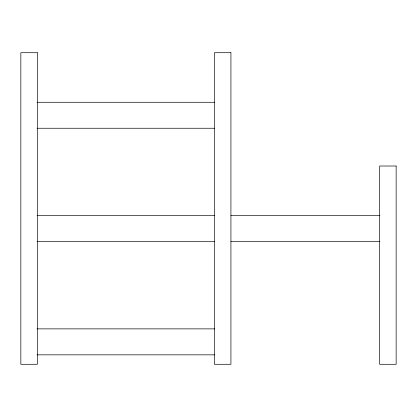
<?xml version="1.0" encoding="UTF-8"?>
<svg xmlns="http://www.w3.org/2000/svg" width="417" height="417" viewBox="0 0 417 417"><rect width="100%" height="100%" fill="white"/><g stroke="black" fill="none" stroke-linecap="round" stroke-linejoin="round"><path stroke-width="0.63" d="M37.087 102.285L214.687 102.285M37.087 128.248L214.687 128.248M37.087 215.579L214.682 215.579M230.945 215.579L379.913 215.579M37.087 241.547L214.682 241.547M230.945 241.547L379.913 241.547M37.087 328.877L214.687 328.877M37.087 354.841L214.687 354.841M37.374 52.714L20.85 52.714L20.85 364.286L37.374 364.286L37.374 52.714M230.924 52.714L214.401 52.714L214.401 364.286L230.924 364.286L230.924 52.714M396.15 166.013L379.626 166.013L379.626 364.286L396.15 364.286L396.15 166.013"/></g></svg>
